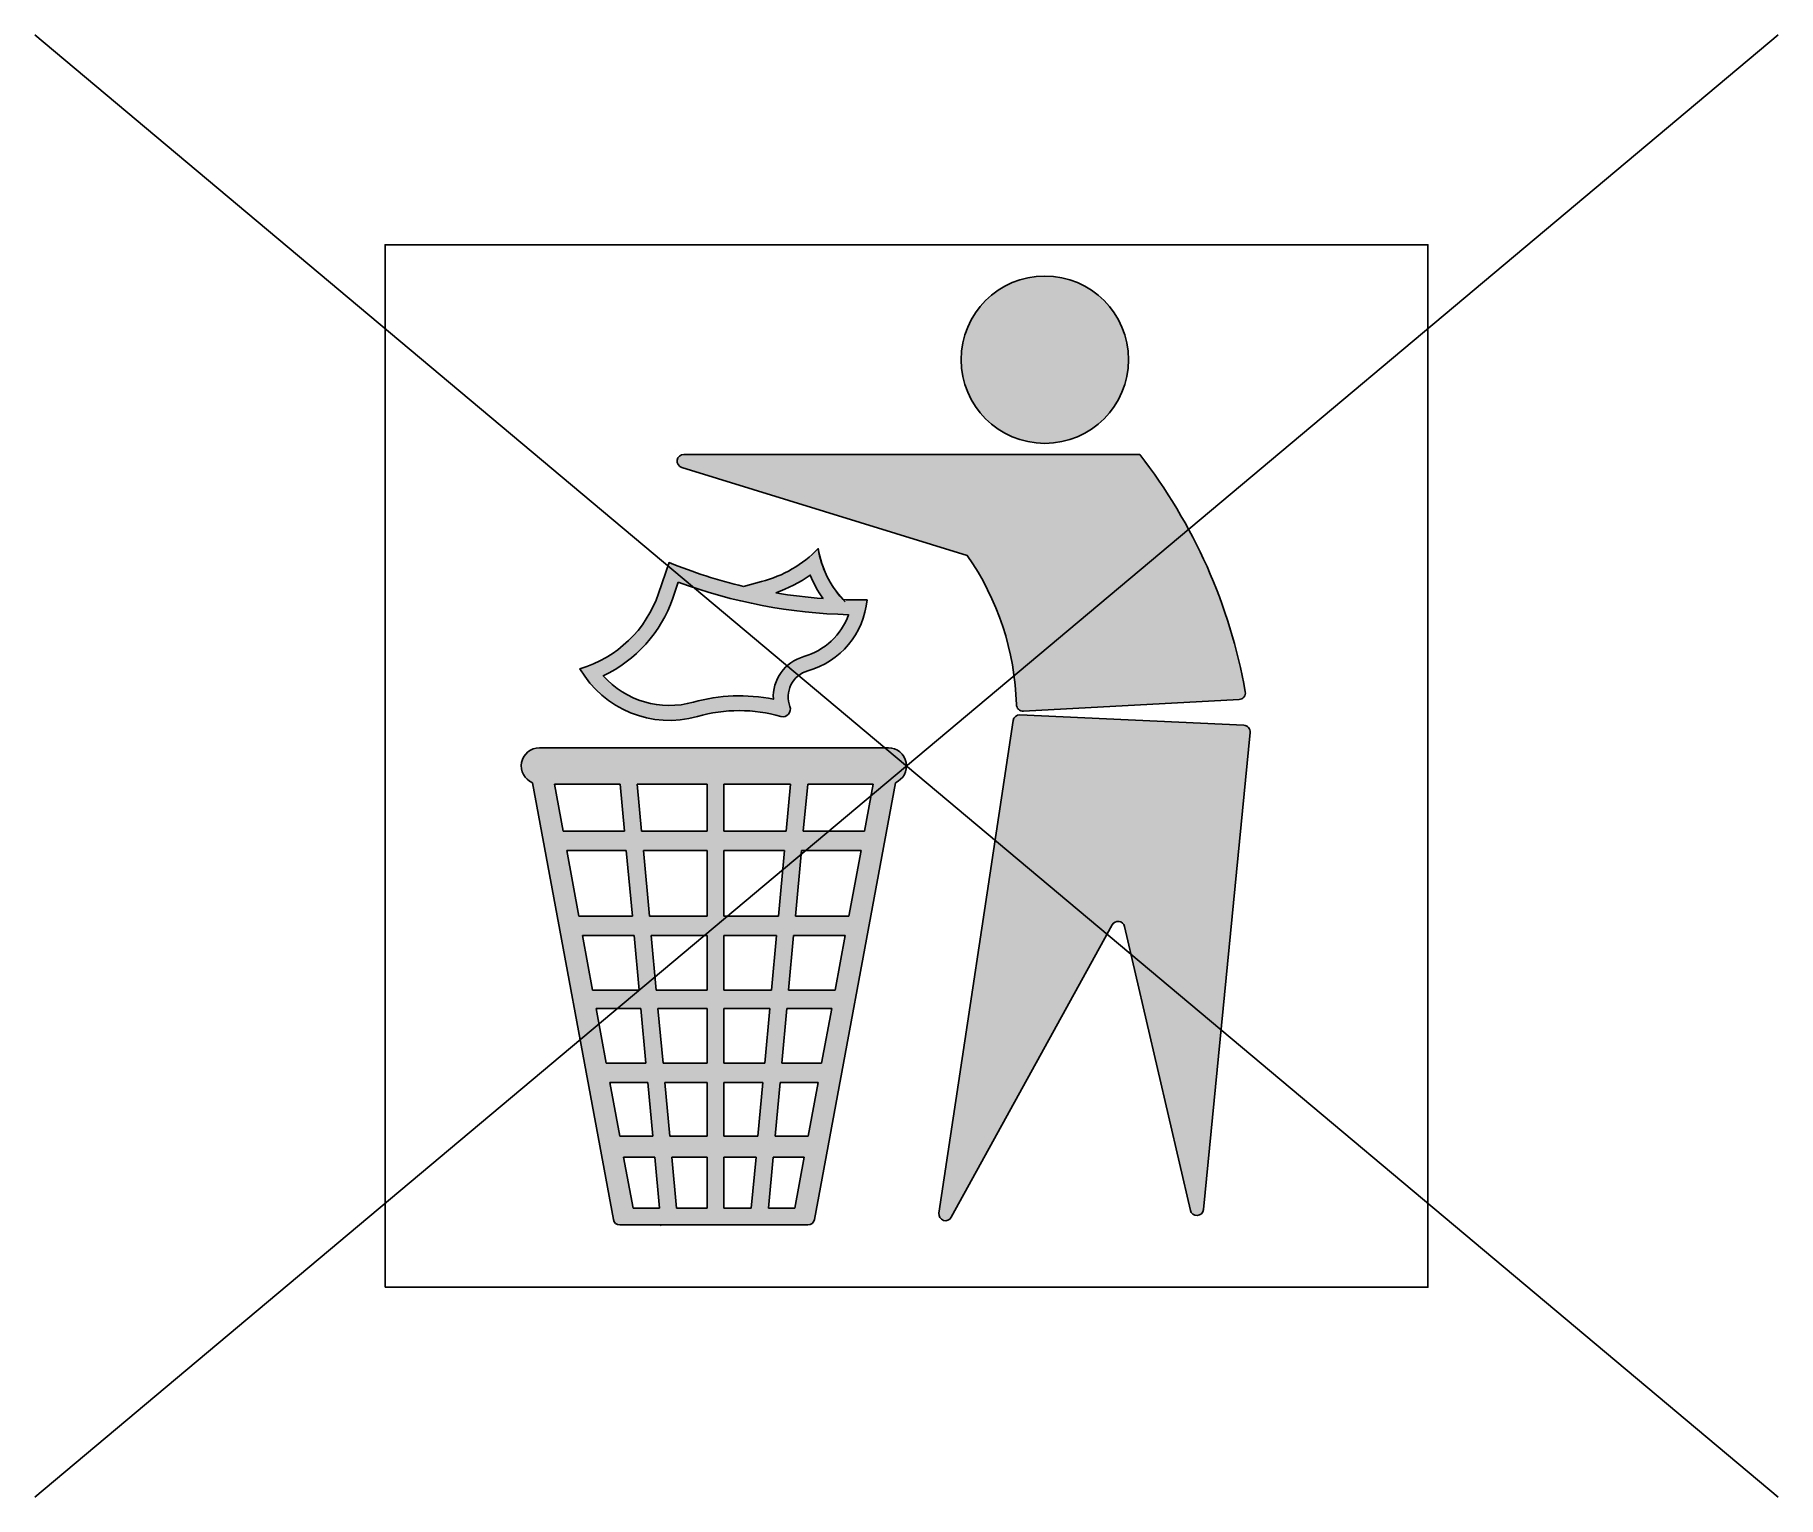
# Model space of a CAD drawing. Extents: x -4.18 to 4.18, y -3.51 to 3.51.
import ezdxf

# ---------------------------------------------------------------- set-up
doc = ezdxf.new("R2010")
doc.units = 0

msp = doc.modelspace()

# ---------------------------------------------------------------- hatches: boundary and pattern name
h = msp.add_hatch(color=256)
h.dxf.hatch_style = 1
h.paths.add_polyline_path([(-0.0869, 0.0869), (-1.7598, 0.0869, 0.819081), (-1.7934, -0.0802), (-1.4054, -2.175, 0.36153), (-1.374, -2.201), (-0.4727, -2.201, 0.36153), (-0.4414, -2.175), (-0.0534, -0.0802, 0.819081)])
h.paths.add_polyline_path([(-0.1591, -0.0869), (-0.2008, -0.312), (-0.4946, -0.312), (-0.4738, -0.0869)], flags=16)
h.paths.add_polyline_path([(-0.5557, -0.0869), (-0.5765, -0.312), (-0.8763, -0.312), (-0.8763, -0.0869)], flags=16)
h.paths.add_polyline_path([(-0.2179, -0.4046), (-0.2764, -0.7199), (-0.5324, -0.7199), (-0.5032, -0.4046)], flags=16)
h.paths.add_polyline_path([(-0.5851, -0.4046), (-0.6143, -0.7199), (-0.8763, -0.7199), (-0.8763, -0.4046)], flags=16)
h.paths.add_polyline_path([(-0.9558, -0.0869), (-0.9558, -0.312), (-1.2702, -0.312), (-1.2911, -0.0869)], flags=16)
h.paths.add_polyline_path([(-0.9558, -0.4046), (-0.9558, -0.7199), (-1.2324, -0.7199), (-1.2616, -0.4046)], flags=16)
h.paths.add_polyline_path([(-0.2935, -0.8126), (-0.342, -1.0743), (-0.5652, -1.0743), (-0.541, -0.8126)], flags=16)
h.paths.add_polyline_path([(-0.6229, -0.8126), (-0.6471, -1.0743), (-0.8763, -1.0743), (-0.8763, -0.8126)], flags=16)
h.paths.add_polyline_path([(-0.9558, -0.8126), (-0.9558, -1.0743), (-1.1996, -1.0743), (-1.2239, -0.8126)], flags=16)
h.paths.add_polyline_path([(-1.3521, -0.312), (-1.646, -0.312), (-1.6877, -0.0869), (-1.373, -0.0869)], flags=16)
h.paths.add_polyline_path([(-1.3435, -0.4046), (-1.3143, -0.7199), (-1.5704, -0.7199), (-1.6288, -0.4046)], flags=16)
h.paths.add_polyline_path([(-0.3584, -1.1628), (-0.4069, -1.4246), (-0.5977, -1.4246), (-0.5734, -1.1628)], flags=16)
h.paths.add_polyline_path([(-0.6553, -1.1628), (-0.6796, -1.4246), (-0.8763, -1.4246), (-0.8763, -1.1628)], flags=16)
h.paths.add_polyline_path([(-1.3058, -0.8126), (-1.2815, -1.0743), (-1.5048, -1.0743), (-1.5532, -0.8126)], flags=16)
h.paths.add_polyline_path([(-0.9558, -1.1628), (-0.9558, -1.4246), (-1.1672, -1.4246), (-1.1914, -1.1628)], flags=16)
h.paths.add_polyline_path([(-0.424, -1.5172), (-0.4718, -1.7748), (-0.6301, -1.7748), (-0.6062, -1.5172)], flags=16)
h.paths.add_polyline_path([(-1.2733, -1.1628), (-1.2491, -1.4246), (-1.4399, -1.4246), (-1.4884, -1.1628)], flags=16)
h.paths.add_polyline_path([(-0.6881, -1.5172), (-0.712, -1.7748), (-0.8763, -1.7748), (-0.8763, -1.5172)], flags=16)
h.paths.add_polyline_path([(-0.9558, -1.5172), (-0.9558, -1.7748), (-1.1347, -1.7748), (-1.1586, -1.5172)], flags=16)
h.paths.add_polyline_path([(-1.2405, -1.5172), (-1.2166, -1.7748), (-1.375, -1.7748), (-1.4227, -1.5172)], flags=16)
h.paths.add_polyline_path([(-0.4904, -1.8755), (-0.5359, -2.1211), (-0.6622, -2.1211), (-0.6394, -1.8755)], flags=16)
h.paths.add_polyline_path([(-0.7213, -1.8755), (-0.7441, -2.1211), (-0.8763, -2.1211), (-0.8763, -1.8755)], flags=16)
h.paths.add_polyline_path([(-0.9558, -1.8755), (-0.9558, -2.1211), (-1.1027, -2.1211), (-1.1254, -1.8755)], flags=16)
h.paths.add_polyline_path([(-1.2073, -1.8755), (-1.1846, -2.1211), (-1.3108, -2.1211), (-1.3563, -1.8755)], flags=16)
h.paths.add_polyline_path([(-0.189, 0.7964, -0.01173), (-0.3039, 0.7977, -0.148797), (-0.4231, 1.0424, -0.136076), (-0.6951, 0.8842), (-0.7809, 0.8616, -0.038293), (-1.138, 0.9753), (-1.1882, 0.8279, -0.243822), (-1.5653, 0.4667, 0.344326), (-1.0022, 0.2377, -0.139345), (-0.6018, 0.2377, 0.618436), (-0.5588, 0.2848, -0.441494), (-0.4729, 0.4565, 0.309048)])
h.paths.add_polyline_path([(-0.4923, 0.525, 0.351556), (-0.6384, 0.32, 0.121061), (-1.0217, 0.3062, -0.288745), (-1.4539, 0.433, 0.203599), (-1.1208, 0.8049), (-1.0945, 0.882, 0.083075), (-0.2773, 0.7257, -0.242261)], flags=16)
h.paths.add_polyline_path([(-0.4, 0.803, -0.023345), (-0.6269, 0.8305, 0.07081), (-0.4617, 0.9159, 0.059965)], flags=16)
h.paths.add_polyline_path([(1.1181, 1.494), (-1.0677, 1.494, 0.860559), (-1.0771, 1.4317), (0.2911, 1.0096, -0.146703), (0.5269, 0.2943, 0.421968), (0.5605, 0.2634), (1.5944, 0.3187, 0.450293), (1.6241, 0.3561, 0.122241)])
h.paths.add_polyline_path([(0.262, 1.9485, 1), (1.0644, 1.9485, 1)])
h.paths.add_polyline_path([(1.6469, 0.1607, 0.429303), (1.6167, 0.1956), (0.5438, 0.2451, 0.38429), (0.5108, 0.218), (0.1555, -2.1441, 0.83726), (0.2149, -2.1641), (0.9861, -0.7614, -0.688204), (1.0451, -0.7695), (1.3608, -2.1313, 0.84934), (1.4235, -2.1272)])

# ---------------------------------------------------------------- linework, layer by layer
for p, q in [((-4.1787, -3.5064), (4.1787, 3.5064)), ((4.1787, -3.5064), (-4.1787, 3.5064)), ((-0.0869, 0.0869), (-1.7598, 0.0869)), ((-1.4054, -2.175), (-1.7934, -0.0802)), ((-0.4414, -2.175), (-0.0534, -0.0802)), ((-1.373, -0.0869), (-1.6877, -0.0869)), ((-1.646, -0.312), (-1.6877, -0.0869)), ((-0.9558, -0.0869), (-1.2911, -0.0869)), ((-0.9558, -0.0869), (-0.9558, -0.312)), ((-0.8763, -0.0869), (-0.8763, -0.312)), ((-0.5557, -0.0869), (-0.8763, -0.0869)), ((-0.1591, -0.0869), (-0.4738, -0.0869)), ((-0.2008, -0.312), (-0.1591, -0.0869)), ((-1.646, -0.312), (-1.3521, -0.312)), ((-1.2702, -0.312), (-0.9558, -0.312)), ((-0.8763, -0.312), (-0.5765, -0.312)), ((-0.4946, -0.312), (-0.2008, -0.312)), ((-1.6288, -0.4046), (-1.3435, -0.4046)), ((-1.5704, -0.7199), (-1.6288, -0.4046)), ((-1.2616, -0.4046), (-0.9558, -0.4046)), ((-0.9558, -0.4046), (-0.9558, -0.7199)), ((-0.8763, -0.4046), (-0.8763, -0.7199)), ((-0.8763, -0.4046), (-0.5851, -0.4046)), ((-0.5032, -0.4046), (-0.2179, -0.4046)), ((-0.2764, -0.7199), (-0.2179, -0.4046)), ((-1.5704, -0.7199), (-1.3143, -0.7199)), ((-1.2324, -0.7199), (-0.9558, -0.7199)), ((-0.8763, -0.7199), (-0.6143, -0.7199)), ((-0.5324, -0.7199), (-0.2764, -0.7199)), ((-1.5532, -0.8126), (-1.3058, -0.8126)), ((-1.5048, -1.0743), (-1.5532, -0.8126)), ((-1.2239, -0.8126), (-0.9558, -0.8126)), ((-0.9558, -0.8126), (-0.9558, -1.0743)), ((-0.8763, -0.8126), (-0.6229, -0.8126)), ((-0.8763, -0.8126), (-0.8763, -1.0743)), ((-0.541, -0.8126), (-0.2935, -0.8126)), ((-0.342, -1.0743), (-0.2935, -0.8126)), ((-1.5048, -1.0743), (-1.2815, -1.0743)), ((-1.1996, -1.0743), (-0.9558, -1.0743)), ((-0.8763, -1.0743), (-0.6471, -1.0743)), ((-0.5652, -1.0743), (-0.342, -1.0743)), ((-1.4884, -1.1628), (-1.2733, -1.1628)), ((-1.4399, -1.4246), (-1.4884, -1.1628)), ((-1.1914, -1.1628), (-0.9558, -1.1628)), ((-0.9558, -1.1628), (-0.9558, -1.4246)), ((-0.8763, -1.1628), (-0.6553, -1.1628)), ((-0.8763, -1.1628), (-0.8763, -1.4246)), ((-0.5734, -1.1628), (-0.3584, -1.1628)), ((-0.4069, -1.4246), (-0.3584, -1.1628)), ((-1.4399, -1.4246), (-1.2491, -1.4246)), ((-1.1672, -1.4246), (-0.9558, -1.4246)), ((-0.8763, -1.4246), (-0.6796, -1.4246)), ((-0.5977, -1.4246), (-0.4069, -1.4246)), ((-1.4227, -1.5172), (-1.2405, -1.5172)), ((-1.375, -1.7748), (-1.4227, -1.5172)), ((-1.1586, -1.5172), (-0.9558, -1.5172)), ((-0.9558, -1.5172), (-0.9558, -1.7748)), ((-0.8763, -1.5172), (-0.6881, -1.5172)), ((-0.8763, -1.5172), (-0.8763, -1.7748)), ((-0.6062, -1.5172), (-0.424, -1.5172)), ((-0.4718, -1.7748), (-0.424, -1.5172)), ((-1.375, -1.7748), (-1.2166, -1.7748)), ((-1.1347, -1.7748), (-0.9558, -1.7748)), ((-0.8763, -1.7748), (-0.712, -1.7748)), ((-0.6301, -1.7748), (-0.4718, -1.7748)), ((-1.3108, -2.1211), (-1.3563, -1.8755)), ((-1.3563, -1.8755), (-1.2073, -1.8755)), ((-1.1254, -1.8755), (-0.9558, -1.8755)), ((-0.9558, -1.8755), (-0.9558, -2.1211)), ((-0.8763, -1.8755), (-0.8763, -2.1211)), ((-0.8763, -1.8755), (-0.7213, -1.8755)), ((-0.6394, -1.8755), (-0.4904, -1.8755)), ((-0.5359, -2.1211), (-0.4904, -1.8755)), ((-1.3108, -2.1211), (-1.1846, -2.1211)), ((-1.1027, -2.1211), (-0.9558, -2.1211)), ((-0.8763, -2.1211), (-0.7441, -2.1211)), ((-0.6622, -2.1211), (-0.5359, -2.1211)), ((-1.374, -2.201), (-0.4727, -2.201))]:
    msp.add_line(p, q)
msp.add_lwpolyline([(-2.5, -2.5), (2.5, -2.5), (2.5, 2.5), (-2.5, 2.5)], close=True)
for points in [[(-1.0677, 1.494), (1.1181, 1.494, -0.122241), (1.6241, 0.3561, -0.450293), (1.5944, 0.3187), (0.5605, 0.2634, -0.421968), (0.5269, 0.2943, 0.146703), (0.2911, 1.0096), (-1.0771, 1.4317, -0.860559)], [(-1.0945, 0.882), (-1.1208, 0.8049, -0.203599), (-1.4539, 0.433, 0.288745), (-1.0217, 0.3062, -0.121061), (-0.6384, 0.32, -0.351556), (-0.4923, 0.525, 0.242261), (-0.2773, 0.7257, -0.083075)], [(0.5438, 0.2451), (1.6167, 0.1956, -0.429303), (1.6469, 0.1607), (1.4235, -2.1272, -0.84934), (1.3608, -2.1313), (1.0451, -0.7695, 0.688204), (0.9861, -0.7614), (0.2149, -2.1641, -0.83726), (0.1555, -2.1441), (0.5108, 0.218, -0.38429)]]:
    msp.add_lwpolyline(points, format="xyb", close=True)
for points in [[(-0.7809, 0.8616), (-0.6951, 0.8842, 0.136076), (-0.4231, 1.0424, 0.156405), (-0.2943, 0.7877)], [(-0.7809, 0.8616), (-0.6951, 0.8842, 0.136076), (-0.4231, 1.0424, 0.148797), (-0.3039, 0.7977, 0.148797)], [(-0.7809, 0.8616, -0.038293), (-1.138, 0.9753), (-1.1882, 0.8279, -0.243822), (-1.5653, 0.4667, 0.344326), (-1.0022, 0.2377, -0.139345), (-0.6018, 0.2377, 0.618436), (-0.5588, 0.2848, -0.441494), (-0.4729, 0.4565, 0.309048), (-0.189, 0.7964, -0.01173), (-0.3039, 0.7977, -0.01173)], [(-0.6269, 0.8305, 0.07081), (-0.4617, 0.9159, 0.059965), (-0.4, 0.803, 0.059965)], [(-0.4, 0.803, -0.023345), (-0.6269, 0.8305)]]:
    msp.add_lwpolyline(points, format="xyb")
for points in [[(-1.3521, -0.312), (-1.373, -0.0869)], [(-1.2702, -0.312), (-1.2911, -0.0869)], [(-0.5765, -0.312), (-0.5557, -0.0869)], [(-0.4946, -0.312), (-0.4738, -0.0869)], [(-1.3143, -0.7199), (-1.3435, -0.4046)], [(-1.2324, -0.7199), (-1.2616, -0.4046)], [(-0.6143, -0.7199), (-0.5851, -0.4046)], [(-0.5324, -0.7199), (-0.5032, -0.4046)], [(-1.2815, -1.0743), (-1.3058, -0.8126)], [(-1.1996, -1.0743), (-1.2239, -0.8126)], [(-0.6471, -1.0743), (-0.6229, -0.8126)], [(-0.5652, -1.0743), (-0.541, -0.8126)], [(-1.2491, -1.4246), (-1.2733, -1.1628)], [(-1.1672, -1.4246), (-1.1914, -1.1628)], [(-0.6796, -1.4246), (-0.6553, -1.1628)], [(-0.5977, -1.4246), (-0.5734, -1.1628)], [(-1.2166, -1.7748), (-1.2405, -1.5172)], [(-1.1347, -1.7748), (-1.1586, -1.5172)], [(-0.712, -1.7748), (-0.6881, -1.5172)], [(-0.6301, -1.7748), (-0.6062, -1.5172)], [(-1.1846, -2.1211), (-1.2073, -1.8755)], [(-1.1027, -2.1211), (-1.1254, -1.8755)], [(-0.7441, -2.1211), (-0.7213, -1.8755)], [(-0.6622, -2.1211), (-0.6394, -1.8755)], [(-1.1768, -2.2047), (-1.1772, -2.201)]]:
    msp.add_lwpolyline(points)
msp.add_circle((0.6632, 1.9485), 0.4012)
for centre, radius, start, end in [((-1.7598, 0), 0.0869, 90, 247.28103), ((-0.0869, 0), 0.0869, 292.71897, 90), ((-1.374, -2.1692), 0.0318, 190.49429, 270), ((-0.4727, -2.1692), 0.0318, 270, 349.50571)]:
    msp.add_arc(centre, radius, start, end)

doc.saveas('drawing.dxf')
